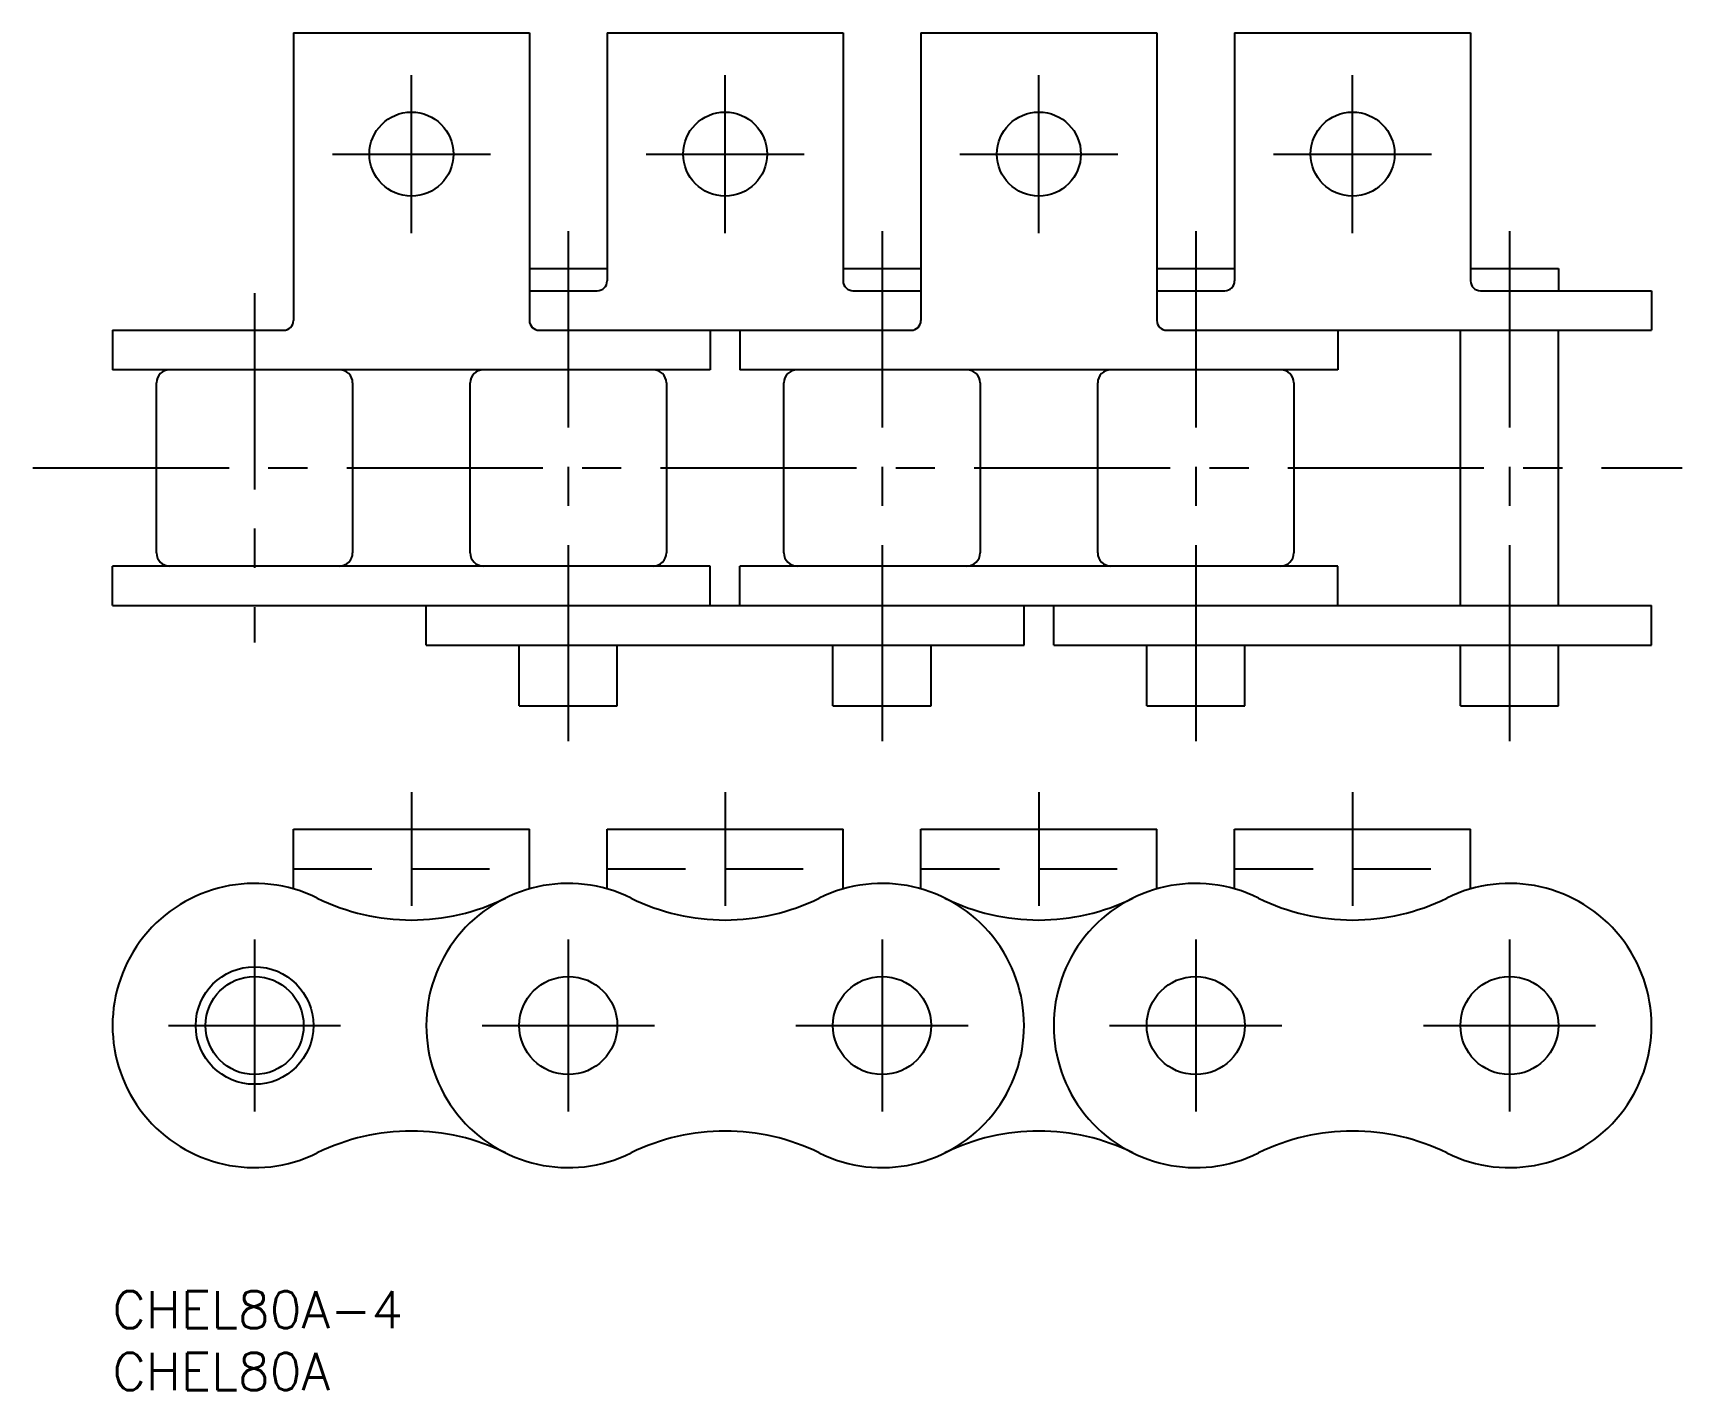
# Model space of a CAD drawing. Extents: x -6 to 127, y -8 to 102.
import ezdxf

# ---------------------------------------------------------------- set-up
doc = ezdxf.new("R2010")
doc.units = 0
doc.header["$LTSCALE"] = 0.5
doc.linetypes.add('CENTER', pattern=[50.8, 31.75, -6.35, 6.35, -6.35])
doc.linetypes.add('DASHED', pattern=[19.05, 12.7, -6.35])
for name, color, linetype in [('MSM_CENTER', 1, 'CENTER'), ('MSM_CONTINUOUS', 7, 'CONTINUOUS'), ('MSM_DASHED', 4, 'DASHED'), ('MSM_PART_NUMBER', 7, 'CONTINUOUS')]:
    doc.layers.add(name, color=color, linetype=linetype)
doc.styles.get("Standard").update_dxf_attribs({"font": 'txt.shx', "height": 3, "bigfont": 'bigfont.shx'})

# ---------------------------------------------------------------- blocks, each defined once
blk = doc.blocks.new('*U3')
at = {"layer": 'MSM_PART_NUMBER'}
blk.add_text('CHEL80A-4', height=3, dxfattribs=at).set_placement((0, -3))
blk = doc.blocks.new('*U4')
at = {"layer": 'MSM_PART_NUMBER'}
blk.add_text('CHEL80A', height=3, dxfattribs=at).set_placement((0, -8))

msp = doc.modelspace()

# ---------------------------------------------------------------- linework, layer by layer
at = {"layer": 'MSM_CENTER'}
for p, q in [((24.2, 85.63), (24.2, 98.43)), ((49.6, 85.63), (49.6, 98.43)), ((75, 85.63), (75, 98.43)), ((100.4, 85.63), (100.4, 98.43)), ((17.8, 92.03), (30.6, 92.03)), ((43.2, 92.03), (56, 92.03)), ((68.6, 92.03), (81.4, 92.03)), ((94, 92.03), (106.8, 92.03)), ((36.9, 85.78), (36.9, 44.38)), ((62.3, 85.78), (62.3, 44.38)), ((87.7, 85.78), (87.7, 44.38)), ((113.1, 85.78), (113.1, 44.38)), ((11.5, 80.77), (11.5, 52.49)), ((-6.44, 66.63), (127.07, 66.63)), ((24.2, 40.38), (24.2, 31.18)), ((49.6, 40.38), (49.6, 31.18)), ((75, 40.38), (75, 31.18)), ((100.4, 40.38), (100.4, 31.18)), ((11.5, 28.47), (11.5, 14.53)), ((36.9, 28.47), (36.9, 14.53)), ((62.3, 28.47), (62.3, 14.53)), ((87.7, 28.47), (87.7, 14.53)), ((113.1, 28.47), (113.1, 14.53)), ((4.53, 21.5), (18.47, 21.5)), ((29.93, 21.5), (43.87, 21.5)), ((55.33, 21.5), (69.27, 21.5)), ((80.73, 21.5), (94.67, 21.5)), ((106.13, 21.5), (120.07, 21.5))]:
    msp.add_line(p, q, dxfattribs=at)
at = {"layer": 'MSM_CONTINUOUS'}
for p, q in [((14.65, 101.83), (14.65, 78.57)), ((14.65, 101.83), (33.75, 101.83)), ((33.75, 101.83), (33.75, 78.57)), ((40.05, 101.83), (40.05, 81.77)), ((40.05, 101.83), (59.15, 101.83)), ((59.15, 101.83), (59.15, 81.77)), ((65.45, 101.83), (65.45, 78.57)), ((65.45, 101.83), (84.55, 101.83)), ((84.55, 101.83), (84.55, 78.57)), ((90.85, 101.83), (90.85, 81.77)), ((90.85, 101.83), (109.95, 101.83)), ((109.95, 101.83), (109.95, 81.77)), ((33.75, 82.78), (40.05, 82.78)), ((59.15, 82.78), (65.45, 82.78)), ((84.55, 82.78), (90.85, 82.78)), ((109.95, 82.78), (117.07, 82.78)), ((117.07, 82.78), (117.07, 80.97)), ((33.75, 80.97), (39.25, 80.97)), ((59.95, 80.97), (65.45, 80.97)), ((84.55, 80.97), (90.05, 80.97)), ((110.75, 80.97), (124.6, 80.97)), ((124.6, 80.97), (124.6, 77.77)), ((0, 77.77), (13.85, 77.77)), ((0, 77.77), (0, 74.57)), ((34.55, 77.77), (64.65, 77.77)), ((48.4, 77.77), (48.4, 74.57)), ((50.8, 77.77), (50.8, 74.57)), ((85.35, 77.77), (124.6, 77.77)), ((99.2, 77.77), (99.2, 74.57)), ((109.13, 55.49), (109.13, 77.77)), ((117.07, 55.49), (117.07, 77.77)), ((48.4, 74.57), (0, 74.57)), ((3.56, 59.75), (3.56, 73.51)), ((19.44, 73.51), (19.44, 59.75)), ((28.96, 59.75), (28.96, 73.51)), ((44.84, 73.51), (44.84, 59.75)), ((99.2, 74.57), (50.8, 74.57)), ((54.36, 59.75), (54.36, 73.51)), ((70.24, 73.51), (70.24, 59.75)), ((79.76, 59.75), (79.76, 73.51)), ((95.64, 73.51), (95.64, 59.75)), ((0, 55.49), (0, 58.69)), ((48.4, 58.69), (0, 58.69)), ((48.4, 55.49), (48.4, 58.69)), ((50.8, 55.49), (50.8, 58.69)), ((99.2, 58.69), (50.8, 58.69)), ((99.2, 55.49), (99.2, 58.69)), ((0, 55.49), (124.6, 55.49)), ((25.4, 52.29), (25.4, 55.49)), ((73.8, 52.29), (73.8, 55.49)), ((76.2, 52.29), (76.2, 55.49)), ((124.6, 52.29), (124.6, 55.49)), ((25.4, 52.29), (73.8, 52.29)), ((32.93, 47.38), (32.93, 52.29)), ((40.87, 47.38), (40.87, 52.29)), ((58.33, 47.38), (58.33, 52.29)), ((66.27, 47.38), (66.27, 52.29)), ((76.2, 52.29), (124.6, 52.29)), ((83.73, 47.38), (83.73, 52.29)), ((91.67, 47.38), (91.67, 52.29)), ((109.13, 47.38), (109.13, 52.29)), ((117.07, 47.38), (117.07, 52.29)), ((32.93, 47.38), (40.87, 47.38)), ((58.33, 47.38), (66.27, 47.38)), ((83.73, 47.38), (91.67, 47.38)), ((109.13, 47.38), (117.07, 47.38)), ((14.65, 37.38), (33.75, 37.38)), ((14.65, 32.56), (14.65, 37.38)), ((33.75, 32.56), (33.75, 37.38)), ((40.05, 37.38), (59.15, 37.38)), ((40.05, 32.56), (40.05, 37.38)), ((59.15, 32.56), (59.15, 37.38)), ((65.45, 37.38), (84.55, 37.38)), ((65.45, 32.56), (65.45, 37.38)), ((84.55, 32.56), (84.55, 37.38)), ((90.85, 37.38), (109.95, 37.38)), ((90.85, 32.56), (90.85, 37.38)), ((109.95, 32.56), (109.95, 37.38))]:
    msp.add_line(p, q, dxfattribs=at)
for centre, radius in [((24.2, 92.03), 3.4), ((49.6, 92.03), 3.4), ((75, 92.03), 3.4), ((100.4, 92.03), 3.4), ((11.5, 21.5), 4.76), ((11.5, 21.5), 3.97), ((36.9, 21.5), 3.97), ((62.3, 21.5), 3.97), ((87.7, 21.5), 3.97), ((113.1, 21.5), 3.97)]:
    msp.add_circle(centre, radius, dxfattribs=at)
for centre, radius, start, end in [((39.25, 81.77), 0.8, 270, 0), ((59.95, 81.77), 0.8, 180, 270), ((90.05, 81.77), 0.8, 270, 0), ((110.75, 81.77), 0.8, 180, 270), ((13.85, 78.57), 0.8, 270, 0), ((34.55, 78.57), 0.8, 180, 270), ((64.65, 78.57), 0.8, 270, 0), ((85.35, 78.57), 0.8, 180, 270), ((4.62, 73.51), 1.06, 90, 180), ((18.38, 73.51), 1.06, 0, 90), ((30.02, 73.51), 1.06, 90, 180), ((43.78, 73.51), 1.06, 0, 90), ((55.42, 73.51), 1.06, 90, 180), ((69.18, 73.51), 1.06, 0, 90), ((80.82, 73.51), 1.06, 90, 180), ((94.58, 73.51), 1.06, 0, 90), ((4.62, 59.75), 1.06, 180, 270), ((18.38, 59.75), 1.06, 270, 0), ((30.02, 59.75), 1.06, 180, 270), ((43.78, 59.75), 1.06, 270, 0), ((55.42, 59.75), 1.06, 180, 270), ((69.18, 59.75), 1.06, 270, 0), ((80.82, 59.75), 1.06, 180, 270), ((94.58, 59.75), 1.06, 270, 0), ((11.5, 21.5), 11.5, 63.7851, 296.2149), ((36.9, 21.5), 11.5, 63.7851, 296.2149), ((62.3, 21.5), 11.5, 243.7851, 116.2149), ((87.7, 21.5), 11.5, 63.7851, 296.2149), ((113.1, 21.5), 11.5, 243.7851, 116.2149), ((24.2, 47.29), 17.25, 243.7851, 296.2149), ((49.6, 47.29), 17.25, 243.7851, 296.2149), ((75, 47.29), 17.25, 243.7851, 296.2149), ((100.4, 47.29), 17.25, 243.7851, 296.2149), ((24.2, -4.29), 17.25, 63.7851, 116.2149), ((49.6, -4.29), 17.25, 63.7851, 116.2149), ((75, -4.29), 17.25, 63.7851, 116.2149), ((100.4, -4.29), 17.25, 63.7851, 116.2149)]:
    msp.add_arc(centre, radius, start, end, dxfattribs=at)
at = {"layer": 'MSM_DASHED'}
for p, q in [((14.65, 34.18), (33.75, 34.18)), ((40.05, 34.18), (59.15, 34.18)), ((65.45, 34.18), (84.55, 34.18)), ((90.85, 34.18), (109.95, 34.18))]:
    msp.add_line(p, q, dxfattribs=at)

# ---------------------------------------------------------------- block references
at = {"layer": 'MSM_CONTINUOUS'}
for name in ['*U3', '*U4']:
    msp.add_blockref(name, (0, 0), dxfattribs=at)

doc.saveas('drawing.dxf')
